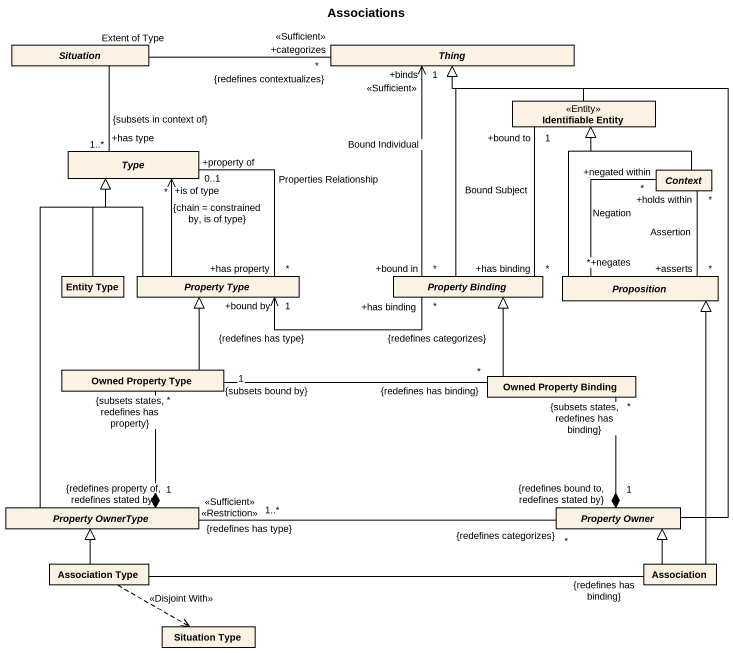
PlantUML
@startuml
title Associations
hide circle
hide empty members
abstract class Situation
abstract class Thing
class "Identifiable Entity" as Identifiable_Entity <<Entity>>
abstract class Type
abstract class Context
class "Entity Type" as Entity_Type
abstract class "Property Type" as Property_Type
abstract class "Property Binding" as Property_Binding
abstract class Proposition
class "Owned Property Type" as Owned_Property_Type
class "Owned Property Binding" as Owned_Property_Binding
abstract class "Property OwnerType" as Property_OwnerType
abstract class "Property Owner" as Property_Owner
class "Association Type" as Association_Type
class Association
class "Situation Type" as Situation_Type
Identifiable_Entity -left-|> Thing
Identifiable_Entity "+bound to\n1" -- "+has binding\n*" Property_Binding : Bound Subject
Type "+has type\n1..*\n{subsets in context of}" -right- "+categorizes\n*\n{redefines contextualizes}\n<<Sufficient>>" Thing : Extent of Type
Type "+property of\n0..1" -- "+has property\n*" Property_Type : Properties Relationship
Context -up-|> Identifiable_Entity
Context "+holds within\n*" -- "+asserts\n*" Proposition : Assertion
Context "+negated within\n*" -- "+negates\n*" Proposition : Negation
Entity_Type -up-|> Type
Property_Type -up-> "+is of type\n*\n{chain = constrained by, is of type}" Type
Property_Type -up-|> Type
Property_Type "+bound by\n1\n{redefines has type}" <-right- "+has binding\n*\n{redefines categorizes}" Property_Binding
Property_Binding -up-|> Thing
Property_Binding "+bound in\n*" -up-> "+binds\n1\n<<Sufficient>>" Thing : Bound Individual
Proposition -up-|> Identifiable_Entity
Owned_Property_Type -up-|> Property_Type
Owned_Property_Binding -up-|> Property_Binding
Owned_Property_Binding "{redefines has binding}\n*" -left- "{subsets bound by}\n1" Owned_Property_Type
Property_OwnerType -up-|> Type
Property_OwnerType "{redefines property of, redefines stated by}\n1" *-up- "{subsets states, redefines has property}\n*" Owned_Property_Type
Property_OwnerType "1..*\n{redefines has type}\n<<Sufficient>> <<Restriction>>" -right- "*\n{redefines categorizes}" Property_Owner
Property_Owner -up-|> Thing
Property_Owner "{redefines bound to, redefines stated by}\n1" *-up- "{subsets states, redefines has binding}\n*" Owned_Property_Binding
Association_Type -up-|> Property_OwnerType
Association_Type -right- "{redefines has binding}" Association
Association_Type .right.> Situation_Type : <<Disjoint With>>
Association -up-|> Proposition
Association -up-|> Property_Owner
@enduml
